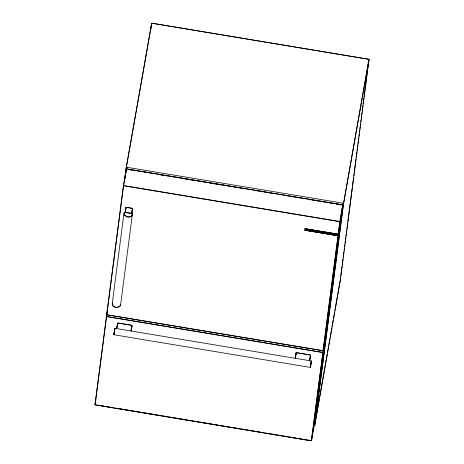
<?xml version="1.0" encoding="UTF-8"?>
<svg xmlns="http://www.w3.org/2000/svg" width="464" height="464" viewBox="0 0 464 464"><rect width="100%" height="100%" fill="white"/><g stroke="black" fill="none" stroke-linecap="round" stroke-linejoin="round"><path stroke-width="0.7" d="M114.005 334.347L113.837 334.445M113.906 334.666L114.852 328.605M124.103 213.33L124.625 215.192L126.614 216.578A5.127 4.547 7.4 0 0 128.725 216.932L131.074 216.265L132.211 214.675M118.007 307.255L120.043 306.17L120.547 304.32M113.935 334.376L114.724 329.295M94.981 404.608L106.418 316.564M106.679 314.528L123.412 185.687M95.12 404.782L106.558 316.738M106.819 314.702L123.552 185.861M124.323 181.627L126.005 168.693M124.445 181.778L124.63 180.339M124.816 178.901L125.002 177.463M125.187 176.03L126.121 168.844M125.686 174.11L126.336 169.099M126.249 171.129L126.434 169.696M112.242 303.659L123.963 213.405M125.257 212.448L125.901 207.495M125.814 209.496L125.999 208.081M150.864 29.104L151.612 23.357M151.31 26.848L151.496 25.41M114.463 331.047L114.805 328.413M114.562 330.983L114.817 329.046M114.869 328.645L114.91 328.338M117.293 325.235L117.56 323.17M132.002 211.973L132.275 209.85M117.392 325.798L117.665 323.739M131.956 213.562L132.6 208.609M120.594 305.051L132.315 214.797M131.556 328.152L131.828 326.093M131.701 328.332L132.054 325.583M304.877 230.173L305.074 228.694M304.918 230.231L305.097 228.874M295.736 355.604L296.096 352.86M296.107 354.113L296.287 352.739M310.184 357.152L310.451 355.093M310.23 358.017L310.59 355.267M310.863 364.344L311.013 363.173M311.112 362.413L311.298 360.992M311.367 361.096L310.921 364.507M337.67 234.285L337.496 235.642L304.987 230.248L337.421 235.666M337.554 235.608L337.751 234.129M311.344 440.73L322.782 352.692M323.043 350.656L339.781 221.815M311.541 440.614L322.973 352.57M323.24 350.535L339.973 221.693M314.314 422.692L314.575 421.213M314.778 419.114L315.039 417.635M315.247 415.535L315.503 414.056M315.711 411.957L315.897 410.524M316.175 408.378L316.436 406.899M316.639 404.799L316.9 403.32M317.103 401.221L317.364 399.742M317.567 397.642L317.828 396.163M318.031 394.064L318.292 392.585M318.501 390.485L318.756 389.006M318.965 386.901L319.151 385.474M319.429 383.322L319.69 381.849M319.893 379.743L320.154 378.27M320.821 372.586L321.082 371.107M321.285 369.008L321.546 367.529M322.219 361.85L322.405 360.418M322.683 358.272L322.944 356.793M323.147 354.693L323.408 353.214M324.058 348.203L324.336 346.057M324.522 344.624L324.8 342.478M324.986 341.046L325.171 339.613M325.45 337.467L325.635 336.035M325.919 333.332L326.18 331.853M326.853 326.175L327.108 324.696M327.317 322.596L327.578 321.117M327.781 319.017L328.042 317.538M328.245 315.439L328.431 314.006M328.709 311.854L328.97 310.381M329.173 308.276L329.434 306.803M330.107 301.119L330.362 299.645M330.571 297.54L330.832 296.067M331.499 290.383L331.685 288.95M331.963 286.804L332.224 285.325M332.41 283.898L332.688 281.747M332.874 280.32L333.059 278.887M333.338 276.735L333.616 274.589M333.802 273.157L334.086 271.011M334.271 269.578L334.457 268.151M334.735 266L334.938 263.9M335.199 262.421L335.478 260.275M335.663 258.842L335.849 257.41M336.127 255.264L336.313 253.831M336.591 251.685L336.87 249.539M337.055 248.107L337.34 245.961M337.525 244.528L337.711 243.095M337.989 240.949L338.192 238.85M338.453 237.371L338.732 235.225M338.917 233.792L339.103 232.36M339.381 230.214L339.567 228.781M339.845 226.635L340.124 224.489M340.309 223.056L340.495 221.624M340.779 219.478L340.965 218.045M341.243 215.899L341.446 213.794M341.707 212.321L341.985 210.169M342.171 208.736L342.357 207.309M314.319 423.852L314.598 421.706M314.783 420.274L315.062 418.128M315.247 416.695L315.996 410.965M316.181 409.538L316.46 407.386M316.645 405.959L317.852 396.65M318.037 395.218L318.316 393.072M318.501 391.639L319.249 385.915M319.435 384.482L319.713 382.336M319.899 380.903L320.641 375.179M320.827 373.746L321.105 371.6M321.291 370.168L321.569 368.022M321.755 366.589L322.039 364.443M322.225 363.01L322.503 360.864M322.689 359.432L322.967 357.286M323.153 355.853L323.895 350.123M324.081 348.696L324.359 346.544M324.545 345.117L324.823 342.966M325.009 341.533L325.293 339.387M325.479 337.954L325.757 335.808M326.018 333.773L326.204 332.34M326.389 330.913L326.668 328.761M326.859 327.329L327.137 325.183M327.323 323.75L327.601 321.604M327.787 320.172L328.529 314.447M328.715 313.014L328.993 310.868M329.179 309.436L329.457 307.29M329.643 305.857L329.921 303.711M330.113 302.279L330.391 300.133M330.577 298.7L330.855 296.554M331.041 295.121L331.319 292.975M331.505 291.543L331.783 289.397M331.969 287.964L332.247 285.818M332.433 284.386L332.711 282.24M332.897 280.807L333.175 278.661M333.367 277.228L333.645 275.082M333.831 273.65L334.109 271.498M334.295 270.071L334.573 267.919M334.759 266.493L335.037 264.341M335.223 262.914L335.501 260.762M335.687 259.335L335.965 257.184M336.151 255.751L336.429 253.605M336.62 252.172L336.899 250.026M337.084 248.594L337.363 246.448M337.548 245.015L337.827 242.869M338.012 241.437L338.291 239.291M338.476 237.858L338.755 235.712M338.94 234.279L339.219 232.133M339.404 230.701L339.683 228.555M339.868 227.122L340.153 224.976M340.338 223.544L340.617 221.398M340.802 219.965L341.081 217.819M341.266 216.386L341.545 214.24M341.73 212.808L342.009 210.662M342.194 209.229L342.473 207.083M314.459 424.026L325.896 335.982M326.157 333.947L342.896 205.105M314.604 425.546L343.25 204.943M314.766 425.442L343.418 204.844M340.344 279.241L340.628 277.083M340.814 275.645L341.562 269.897M341.748 268.459L342.026 266.307M342.212 264.869L342.496 262.711M342.681 261.278L342.96 259.121M343.145 257.682L343.424 255.525M343.615 254.092L343.894 251.935M344.079 250.496L344.358 248.344M344.549 246.906L344.827 244.748M345.013 243.31L345.291 241.158M345.477 239.72L345.761 237.562M345.947 236.124L346.225 233.972M346.411 232.534L346.695 230.376M346.881 228.943L347.159 226.786M347.345 225.347L347.623 223.19M347.814 221.757L352.199 187.984M352.385 186.545L353.597 177.202M353.783 175.769L354.067 173.611M354.252 172.173L355.465 162.835M355.65 161.397L355.934 159.239M356.12 157.801L356.862 152.053M357.054 150.614L357.332 148.463M357.518 147.024L357.796 144.867M357.988 143.434L358.266 141.276M358.452 139.838L358.73 137.68M358.916 136.248L359.2 134.09M359.385 132.652L359.664 130.5M359.849 129.062L360.134 126.904M360.319 125.466L360.598 123.314M360.783 121.875L361.067 119.718M361.253 118.279L361.531 116.128M361.717 114.689L361.995 112.532M362.187 111.099L362.465 108.941M362.651 107.503L362.929 105.345M363.121 103.913L363.399 101.755M363.585 100.317L363.863 98.165M364.049 96.727L364.333 94.569M364.518 93.131L367.505 70.139M367.691 68.701L368.903 59.357M340.373 280.105L369.025 59.508M311.321 361.34L310.399 367.297L310.845 364.977M114.283 332.294L114.022 333.755M114.37 332.323L114.103 333.836M310.758 364.977L310.306 367.366L311.24 361.259M126.046 168.438L151.595 23.438M126.196 168.397L151.74 23.397M123.465 185.38L126.312 169.198M123.639 185.333L126.492 169.145M126.579 169.116L126.887 167.388M126.649 169.099L126.95 167.371M106.465 316.257L107.445 310.207M106.639 316.21L107.016 314.099M124.961 212.796L125.877 207.594M125.135 212.75L126.051 207.541M95.004 404.509L95.868 399.585M95.161 404.614L95.404 403.21M131.503 213.805L132.42 208.603M131.66 213.91L132.576 208.707M116.621 328.477L117.537 323.269M116.922 327.526L117.154 326.227M116.795 328.425L117.711 323.217M130.958 330.78L131.875 325.571M131.115 330.884L132.031 325.676M131.19 331.238L131.648 328.634M295.156 358.162L296.073 352.953M295.232 358.515L295.69 355.911M295.214 358.765L296.247 352.907M295.614 357.315L295.846 356.016M309.494 360.464L310.41 355.262M309.65 360.569L310.567 355.366M309.726 360.922L310.184 358.318M342.594 205.001L342.896 203.278L342.652 205.042M339.863 221.287L342.716 205.1M340.019 221.392L342.873 205.204M343.325 204.496L368.874 59.502M343.459 204.583L369.002 59.589M325.914 333.964L326.111 332.816M323.205 349.786L324.324 343.453M324.574 342.043L324.817 340.634M325.067 339.23L325.809 335.008M322.869 352.159L326.111 334.254M323.019 352.263L325.873 336.081M311.385 440.568L312.255 435.644M312.498 434.234L312.748 432.825M312.997 431.421L313.246 430.012M313.861 426.491L314.111 425.088M311.559 440.516L314.412 424.334M314.882 423.986L316.013 417.588M316.262 416.162L317.388 409.77M317.637 408.343L319.267 399.104M319.516 397.683L327.155 354.328M327.41 352.907L328.535 346.509M328.785 345.088L329.91 338.691M330.165 337.27L331.789 328.031M332.038 326.61L333.169 320.212M333.419 318.785L334.544 312.394M334.799 310.967L335.049 309.546M335.298 308.125L340.182 280.407M314.783 425.36L340.332 280.366M114.695 328.97L114.753 328.651M113.924 334.254L113.842 334.614M124.201 212.964L124.3 214.907L126.573 216.694A5.22 4.628 7.4 0 0 128.725 217.053C130.401 217.106 132.721 215.893 132.199 213.921M112.45 303.415L112.468 304.912M124.108 212.976L124.364 212.616M112.543 302.992L112.276 304.506L112.88 305.643M119.967 306.159L120.454 304.372M119.747 306.472L116.974 307.383A5.127 4.547 7.4 0 1 114.869 307.029L114.347 306.855M124.665 212.303L132.025 213.527M117.525 307.383L116.986 307.423A5.22 4.628 7.4 0 1 114.84 307.064L113.889 306.605M305.121 228.711L337.641 234.03M151.977 23.2L368.723 59.241M151.966 23.258L368.712 59.299M127.055 167.307L342.832 203.157M126.771 168.913L342.542 204.792M126.753 168.983L342.525 204.862M130.291 169.783L131.724 170.021M133.151 170.259L134.583 170.497M136.01 170.735L137.437 170.972M138.869 171.21L140.296 171.442M141.723 171.68L143.156 171.918M144.582 172.156L146.009 172.393M147.442 172.631L148.869 172.869M150.301 173.107L151.728 173.345M153.155 173.582L154.587 173.82M158.16 174.418L159.587 174.655M161.014 174.887L162.446 175.125M163.873 175.363L165.306 175.601M166.733 175.839L168.159 176.076M169.592 176.314L171.019 176.552M172.446 176.79L173.878 177.028M175.305 177.265L176.738 177.503M178.164 177.741L179.591 177.979M181.024 178.217L187.45 179.284M188.883 179.522L190.31 179.759M191.736 179.997L193.169 180.235M194.596 180.473L196.028 180.711M197.455 180.948L198.882 181.186M200.315 181.424L201.741 181.662M203.168 181.9L204.601 182.137M206.028 182.375L207.46 182.613M208.887 182.851L215.319 183.918M216.746 184.156L218.173 184.394M219.605 184.631L221.032 184.869M222.459 185.107L223.892 185.345M225.318 185.583L226.751 185.82M228.178 186.058L229.605 186.296M231.037 186.534L232.464 186.772M233.891 187.009L235.323 187.247M236.75 187.485L238.183 187.723M239.61 187.961L241.036 188.198M242.469 188.43L243.896 188.668M256.041 190.692L257.474 190.93M258.9 191.168L260.327 191.406M261.76 191.644L263.187 191.876M264.613 192.113L266.046 192.351M267.473 192.589L268.905 192.827M270.332 193.065L271.759 193.302M273.192 193.54L274.618 193.778M283.904 195.321L285.337 195.559M286.764 195.796L288.196 196.034M289.623 196.272L291.05 196.51M292.482 196.748L293.909 196.985M295.336 197.223L296.769 197.461M298.195 197.699L299.628 197.937M301.055 198.174L302.482 198.412M308.914 199.479L310.341 199.717M311.773 199.955L313.2 200.193M314.627 200.431L316.059 200.668M317.486 200.906L318.919 201.144M320.346 201.382L321.772 201.62M323.205 201.857L324.632 202.095M326.059 202.333L327.491 202.571M328.918 202.809L330.351 203.046M331.777 203.284L333.204 203.522M336.777 204.114L338.21 204.351M339.636 204.589L341.063 204.827M130.28 169.87L131.706 170.108M158.143 174.499L159.575 174.737M161.002 174.974L162.429 175.212M186.012 179.133L187.439 179.371M188.865 179.609L190.298 179.846M191.725 180.084L193.152 180.322M211.016 183.292L212.442 183.529M213.875 183.767L215.302 184.005M216.734 184.243L218.161 184.481M219.588 184.718L221.021 184.956M308.902 199.566L310.329 199.804M336.765 204.201L338.192 204.438M339.625 204.676L341.052 204.914M123.83 185.571L339.602 221.45M123.795 185.797L339.567 221.67M305.179 228.781L337.618 234.175M305.167 228.851L337.606 234.245M318.437 231.745C319.365 231.919 318.176 231.136 318.403 232.017L318.942 232.006L318.426 231.82M323.414 232.574L324.156 232.696M323.402 232.655L324.145 232.777M307.139 230.411L308.548 230.643M309.958 230.881L311.367 231.113M312.777 231.35L314.186 231.582M315.601 231.82L317.011 232.052M318.42 232.284L336.754 235.335M305.01 230.127L336.742 235.405M126.33 207.309L132.246 208.295M126.312 207.379L132.228 208.365M124.752 212.239L131.973 213.44M107.051 314.772L322.822 350.651M107.033 314.847L322.805 350.72M106.83 316.448L322.602 352.321M106.795 316.668L322.567 352.547M117.989 322.985L131.701 325.264M296.525 352.669L310.236 354.954M117.972 323.054L131.689 325.334M296.508 352.739L310.219 355.024M115.031 328.326L311.176 360.94M114.022 334.77L310.167 367.384M99.105 405.298L100.537 405.501M101.958 405.768L103.397 405.977M104.818 406.244L106.256 406.452M107.677 406.719L109.115 406.928M116.249 408.146L131.26 410.611M132.687 410.878L134.119 411.087M135.54 411.353L136.979 411.562M138.4 411.829L139.838 412.032M141.259 412.305L142.692 412.508M144.118 412.78L156.269 414.77M157.69 415.036L159.129 415.239M160.55 415.512L161.988 415.715M163.409 415.988L164.842 416.191M166.263 416.463L167.701 416.666M169.122 416.939L170.561 417.142M171.982 417.414L173.42 417.617M174.841 417.89L184.127 419.433M185.559 419.671L186.992 419.874M188.413 420.146L189.851 420.349M191.272 420.622L192.711 420.825M194.132 421.097L195.564 421.3M196.991 421.573L198.424 421.776M199.845 422.049L201.283 422.252M202.704 422.524L211.996 424.067M213.423 424.305L214.861 424.508M216.282 424.78L217.715 424.983M219.136 425.256L220.574 425.459M221.995 425.732L223.433 425.935M224.854 426.201L226.293 426.41M227.714 426.677L229.146 426.886M230.567 427.153L232.006 427.361M233.427 427.628L237 428.226M238.426 428.463L239.859 428.701M241.286 428.939L242.718 429.177M244.145 429.415L245.584 429.618M247.005 429.884L248.437 430.093M249.864 430.36L251.297 430.569M252.718 430.836L254.156 431.044M255.577 431.311L257.015 431.52M258.436 431.787L259.869 431.996M261.296 432.262L262.728 432.471M266.295 433.098L267.722 433.33M269.155 433.567L270.582 433.805M272.008 434.043L273.447 434.252M274.868 434.519L276.306 434.727M277.727 434.994L279.166 435.203M280.587 435.47L282.019 435.679M283.44 435.945L284.879 436.148M286.3 436.421L287.738 436.624M289.159 436.897L290.586 437.134M294.159 437.726L295.591 437.964M297.018 438.202L298.445 438.439M299.877 438.677L301.304 438.915M302.731 439.153L304.169 439.362M305.59 439.628L307.029 439.831M308.45 440.104L309.888 440.307M95.352 404.852L311.124 440.73M95.335 404.921L311.106 440.8M113.477 306.315L113.935 306.582M113.117 305.996L113.529 306.298M113.175 305.985L112.566 305.277M132.286 213.95L132.327 214.345M318.281 231.449L318.2 232.064L319.133 232.052L318.281 231.449M320.862 232.342C321.732 232.249 321.674 231.959 320.862 232.342M322.961 232.708L321.929 232.586L322.016 232.151C324.406 232.168 320.601 232.423 322.961 232.708M323.257 232.273L323.367 232.922L323.257 232.273M324.191 232.429L324.301 233.079L324.191 232.429M320.711 232.162L319.951 232.36L319.278 231.93L320.032 231.727L320.711 232.162M319.644 231.814C319.383 232.818 321.477 231.785 319.644 231.814"/></g></svg>
